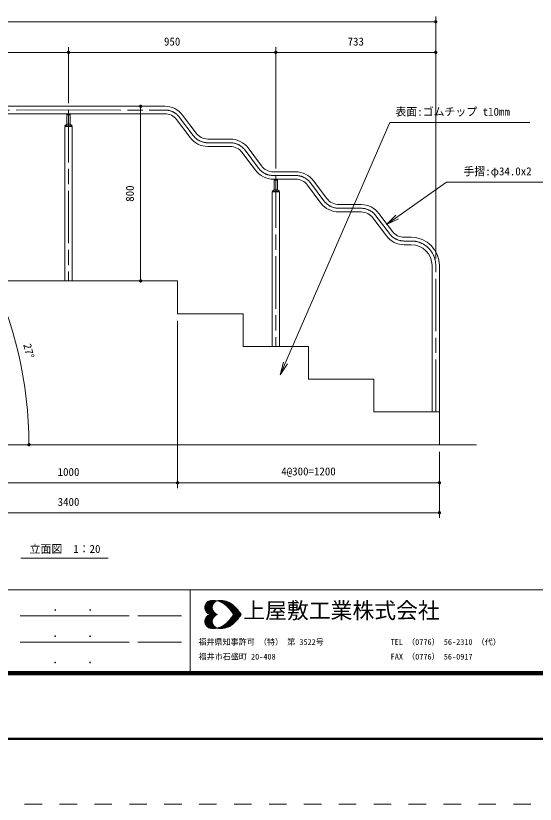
# Model space of a CAD drawing. Units: millimetres at full size, sheet at 1:20. Extents: x -400 to 8800, y -300 to 6240.
# Drawn here: x 2279 to 4660, y -300 to 3311 of the extents above; entities that cross this region are included whole.
import ezdxf
from ezdxf.enums import TextEntityAlignment as Align

# ---------------------------------------------------------------- set-up
doc = ezdxf.new("R2010")
doc.units = ezdxf.units.MM
doc.header["$LTSCALE"] = 20
doc.linetypes.add('CHAIN', pattern=[18.5, 12, -1.5, 3.5, -1.5])
doc.linetypes.add('USER1', pattern=[8, 4, -4])
for name, color, linetype, lineweight in [('D-BMK', 2, 'CHAIN', 13), ('D-STR', 1, 'Continuous', 13), ('D-STR-DIM', 7, 'Continuous', 13), ('D-STR-HTXT', 7, 'Continuous', 13), ('D-STR-TXT', 7, 'Continuous', 13), ('D-TTL', 2, 'Continuous', 50), ('D-TTL-FRAM', 7, 'Continuous', 13), ('D-TTL-TXT', 7, 'Continuous', 13)]:
    doc.layers.add(name, color=color, linetype=linetype, lineweight=lineweight)
doc.styles.add('ＭＳ ゴシック', font='')
doc.styles.get('ＭＳ ゴシック').set_extended_font_data('MS Gothic')

# ---------------------------------------------------------------- blocks, each defined once
blk = doc.blocks.new('filled_dot')
at = {"color": 0, "linetype": 'Continuous', "lineweight": -2, "const_width": 1.25}
blk.add_lwpolyline([(-0.625, 0, 1), (0.625, 0, 1)], format="xyb", close=True, dxfattribs=at)
blk = doc.blocks.new('open_arrow')
at = {"color": 0, "linetype": 'Continuous', "lineweight": -2}
blk.add_lwpolyline([(7.5, 1.25), (0, 0), (7.5, -1.25)], dxfattribs=at)

msp = doc.modelspace()

# ---------------------------------------------------------------- linework, layer by layer
at = {"layer": 'D-BMK'}
for p, q in [((2521.11, 2879.61), (2079.92, 2879.57)), ((2521.11, 2879.61), (2521.11, 2096.74)), ((2521.11, 2879.61), (2962.3, 2879.57)), ((3030.29, 2845.57), (3091.78, 2763.57)), ((3159.78, 2729.56), (3262.28, 2729.55)), ((3330.27, 2695.55), (3361.02, 2654.55)), ((3361.02, 2654.55), (3391.76, 2613.55)), ((3459.76, 2579.54), (3562.26, 2579.53)), ((3471.11, 2579.54), (3471.11, 1796.72)), ((3630.25, 2545.53), (3691.74, 2463.53)), ((3759.74, 2429.52), (3862.24, 2429.51)), ((3930.23, 2395.5), (3991.72, 2313.5)), ((4059.72, 2279.5), (4092.12, 2279.5)), ((4204.11, 1496.72), (4204.11, 2167.5))]:
    msp.add_line(p, q, dxfattribs=at)
for centre, radius, start, end in [((2962.29, 2794.57), 85, 36.86495, 89.99036), ((3159.79, 2814.56), 85, 216.86495, 269.99505), ((3262.27, 2644.55), 85, 36.86495, 89.99505), ((3459.77, 2664.54), 85, 216.86495, 269.99505), ((3562.25, 2494.53), 85, 36.86495, 89.99036), ((3759.74, 2514.52), 85, 216.86495, 269.99505), ((3862.22, 2344.51), 85, 36.86495, 89.99036), ((4059.72, 2364.5), 85, 216.86495, 269.99505), ((4092.11, 2167.5), 112, 0, 89.99505)]:
    msp.add_arc(centre, radius, start, end, dxfattribs=at)
at = {"layer": 'D-STR'}
for p, q in [((2521.11, 2896.61), (2079.93, 2896.57)), ((2521.11, 2896.61), (2962.3, 2896.57)), ((2521.11, 2862.61), (2079.93, 2862.57)), ((2518, 2862.61), (2513.11, 2857.73)), ((2513.12, 2857.73), (2529.12, 2857.73)), ((2513.12, 2814.23), (2513.12, 2857.73)), ((2514.61, 2859.23), (2527.62, 2859.23)), ((2521.11, 2862.61), (2962.3, 2862.57)), ((2524.23, 2862.61), (2529.12, 2857.73)), ((2529.12, 2814.23), (2529.12, 2857.73)), ((3043.9, 2855.77), (3105.39, 2773.77)), ((3016.69, 2835.37), (3078.18, 2753.37)), ((2504.11, 2096.6), (2504.11, 2804.23)), ((2504.12, 2807.23), (2513.12, 2814.23)), ((2504.12, 2807.23), (2538.12, 2807.23)), ((2504.12, 2804.23), (2538.12, 2804.23)), ((2506.12, 2807.23), (2506.12, 2804.23)), ((2513.12, 2814.23), (2529.12, 2814.23)), ((2529.12, 2814.23), (2538.12, 2807.23)), ((2536.12, 2807.23), (2536.12, 2804.23)), ((2538.11, 2096.6), (2538.11, 2804.23)), ((3159.78, 2746.56), (3262.28, 2746.55)), ((3159.78, 2712.56), (3262.27, 2712.55)), ((3316.67, 2685.35), (3347.42, 2644.35)), ((3343.87, 2705.75), (3374.62, 2664.75)), ((3347.42, 2644.35), (3378.16, 2603.35)), ((3374.62, 2664.75), (3405.36, 2623.75)), ((3459.76, 2596.54), (3562.26, 2596.53)), ((3459.76, 2562.54), (3562.25, 2562.53)), ((3468, 2562.54), (3463.11, 2557.65)), ((3463.11, 2514.15), (3463.11, 2557.65)), ((3479.11, 2557.65), (3463.11, 2557.65)), ((3477.62, 2559.15), (3464.61, 2559.15)), ((3474.23, 2562.54), (3479.12, 2557.65)), ((3479.11, 2514.15), (3479.11, 2557.66)), ((3616.65, 2535.33), (3678.14, 2453.33)), ((3643.85, 2555.72), (3705.34, 2473.72)), ((3463.11, 2514.15), (3454.11, 2507.15)), ((3488.11, 2507.15), (3454.11, 2507.15)), ((3488.11, 2504.15), (3454.11, 2504.15)), ((3454.11, 2504.15), (3454.11, 1796.72)), ((3456.11, 2507.15), (3456.11, 2504.15)), ((3479.11, 2514.15), (3463.11, 2514.15)), ((3488.11, 2507.15), (3479.11, 2514.15)), ((3486.11, 2507.15), (3486.11, 2504.15)), ((3488.11, 2504.15), (3488.11, 1796.72)), ((3759.74, 2446.52), (3862.23, 2446.51)), ((3759.74, 2412.52), (3862.23, 2412.51)), ((3916.63, 2385.31), (3978.12, 2303.31)), ((3943.83, 2405.7), (4005.32, 2323.7)), ((4059.72, 2296.5), (4092.12, 2296.5)), ((4059.71, 2262.5), (4092.12, 2262.5)), ((4187.11, 2167.5), (4187.11, 1496.72)), ((4221.11, 2167.5), (4221.11, 1496.72)), ((2521.11, 2096.72), (2021.11, 2096.72)), ((2521.11, 2096.72), (3021.11, 2096.72)), ((3021.11, 2096.72), (3021.11, 1946.72)), ((3021.11, 1946.72), (3321.11, 1946.72)), ((3321.11, 1946.72), (3321.11, 1796.72)), ((3321.11, 1796.72), (3621.11, 1796.72)), ((3621.11, 1796.72), (3621.11, 1646.72)), ((3621.11, 1646.72), (3921.11, 1646.72)), ((3921.11, 1646.72), (3921.11, 1496.72)), ((3921.11, 1496.72), (4221.11, 1496.72)), ((4221.11, 1496.72), (4221.11, 1346.72)), ((651.11, 1346.72), (4391.11, 1346.72))]:
    msp.add_line(p, q, dxfattribs=at)
for centre, radius, start, end in [((2962.29, 2794.57), 102, 36.86495, 89.99505), ((2962.29, 2794.57), 68, 36.86495, 89.99505), ((3159.79, 2814.56), 102, 216.86495, 269.99505), ((3159.79, 2814.56), 68, 216.86495, 269.99505), ((3262.27, 2644.55), 102, 36.86495, 89.99086), ((3262.27, 2644.55), 68, 36.86495, 89.98992), ((3459.77, 2664.54), 102, 216.86495, 269.99505), ((3459.77, 2664.54), 68, 216.86495, 269.99505), ((3562.25, 2494.53), 102, 36.86495, 89.99505), ((3562.25, 2494.53), 68, 36.86495, 89.99505), ((3759.74, 2514.52), 68, 216.86495, 269.99505), ((3759.74, 2514.52), 102, 216.86495, 269.99505), ((3862.22, 2344.51), 102, 36.86495, 89.99505), ((3862.22, 2344.51), 68, 36.86495, 89.99505), ((4059.72, 2364.5), 68, 216.86495, 269.99505), ((4059.72, 2364.5), 102, 216.86495, 269.99505), ((4092.11, 2167.5), 129, 0, 89.99505), ((4092.11, 2167.5), 95, 0, 89.99505)]:
    msp.add_arc(centre, radius, start, end, dxfattribs=at)
at = {"layer": 'D-STR-DIM'}
for p, q in [((4204.11, 2199.5), (4204.11, 3307.94)), ((838.11, 3283.94), (4204.11, 3283.94)), ((1571.11, 3143.68), (2521.11, 3143.68)), ((2521.11, 2911.61), (2521.11, 3167.68)), ((2521.11, 2911.61), (2521.11, 3167.68)), ((2521.11, 3143.68), (3471.11, 3143.68)), ((3471.11, 2611.54), (3471.11, 3167.68)), ((3471.11, 2611.54), (3471.11, 3167.68)), ((3471.11, 3143.68), (4204.11, 3143.68)), ((4204.11, 2199.5), (4204.11, 3167.68)), ((2773.71, 2896.59), (2875.6, 2896.59)), ((2851.6, 2896.59), (2851.6, 2096.72)), ((2773.71, 2096.72), (2875.6, 2096.72)), ((3021.11, 1914.72), (3021.11, 1148.32)), ((3021.11, 1314.72), (3021.11, 1148.32)), ((4221.11, 1314.72), (4221.11, 1011.17)), ((4221.11, 1314.72), (4221.11, 1148.32)), ((2021.11, 1172.32), (3021.11, 1172.32)), ((3021.11, 1172.32), (4221.11, 1172.32)), ((821.11, 1035.17), (4221.11, 1035.17))]:
    msp.add_line(p, q, dxfattribs=at)
msp.add_arc((521.11, 1346.72), 1818.69, 360, 26.56505, dxfattribs=at)
at = {"layer": 'D-STR-HTXT'}
for points in [[(3491.68, 1666.42), (3993.26, 2822.27), (4053.26, 2822.27), (4635.12, 2822.27)], [(3978.31, 2354.82), (4253.5, 2549.29), (4313.5, 2549.29), (4727.97, 2549.29)]]:
    msp.add_lwpolyline(points, dxfattribs=at)
at = {"layer": 'D-STR-TXT'}
msp.add_line((2302.94, 827.59), (2702.94, 827.59), dxfattribs=at)
at = {"layer": 'D-TTL'}
msp.add_line((0, 0), (8400, 0), dxfattribs=at)
at = {"layer": 'D-TTL', "color": 5, "linetype": 'USER1', "lineweight": 13}
msp.add_lwpolyline([(-400, -300), (-400, 6240), (8800, 6240), (8800, -300)], close=True, dxfattribs=at)
at = {"layer": 'D-TTL', "lineweight": 140}
msp.add_lwpolyline([(300, 300), (300, 5640), (8100, 5640), (8100, 300)], close=True, dxfattribs=at)
at = {"layer": 'D-TTL-FRAM'}
for p, q in [((300, 682.44), (8100, 682.44)), ((3079.22, 682.44), (3079.22, 300)), ((2799.22, 562.44), (2299.22, 562.44)), ((2839.22, 562.44), (3039.22, 562.44)), ((2799.22, 442.44), (2299.22, 442.44)), ((2839.22, 442.44), (3039.22, 442.44))]:
    msp.add_line(p, q, dxfattribs=at)
at = {"layer": 'D-TTL-TXT'}
for p, q in [((3145.39, 600.78), (3177.48, 632.86)), ((3145.81, 596.2), (3182.48, 632.86)), ((3145.81, 605.78), (3172.48, 632.45)), ((3146.64, 592.45), (3187.06, 632.86)), ((3147.48, 588.7), (3191.23, 632.45)), ((3147.89, 612.45), (3165.81, 630.78)), ((3149.14, 585.78), (3195.81, 632.03)), ((3149.56, 615.78), (3196.23, 569.12)), ((3150.81, 619.11), (3182.06, 588.28)), ((3150.81, 582.45), (3182.89, 614.53)), ((3153.31, 621.61), (3179.98, 594.95)), ((3155.39, 624.11), (3179.56, 599.95)), ((3157.89, 626.2), (3179.56, 604.53)), ((3160.81, 627.86), (3180.39, 608.28)), ((3163.73, 629.95), (3181.64, 612.03)), ((3167.06, 631.2), (3182.89, 615.36)), ((3170.81, 632.45), (3184.56, 618.28)), ((3174.98, 632.86), (3186.64, 620.78)), ((3179.56, 632.86), (3188.73, 623.7)), ((3184.14, 632.86), (3191.23, 625.78)), ((3189.14, 632.86), (3194.14, 627.86)), ((3194.14, 632.45), (3197.06, 629.53)), ((3198.31, 629.95), (3199.56, 631.61)), ((3199.98, 631.2), (3200.39, 631.2)), ((3203.31, 630.78), (3205.39, 632.45)), ((3203.73, 632.45), (3205.81, 629.95)), ((3207.06, 629.53), (3210.39, 632.86)), ((3208.31, 632.45), (3212.89, 627.86)), ((3210.81, 628.7), (3215.39, 632.86)), ((3212.89, 632.45), (3219.98, 625.36)), ((3214.56, 627.45), (3219.98, 632.86)), ((3217.48, 632.86), (3229.56, 620.36)), ((3217.89, 626.2), (3224.56, 632.86)), ((3221.23, 624.53), (3228.73, 632.03)), ((3222.06, 632.45), (3285.81, 569.12)), ((3224.14, 622.86), (3232.48, 631.61)), ((3227.06, 632.45), (3290.39, 569.12)), ((3227.48, 621.61), (3236.64, 630.78)), ((3230.39, 619.53), (3240.39, 629.95)), ((3232.48, 631.61), (3294.97, 569.12)), ((3232.89, 617.86), (3244.14, 628.7)), ((3235.81, 615.78), (3247.89, 627.86)), ((3238.31, 630.78), (3299.97, 569.12)), ((3238.31, 613.7), (3251.23, 626.2)), ((3241.23, 611.61), (3254.56, 624.95)), ((3243.73, 609.53), (3257.48, 623.7)), ((3244.98, 628.7), (3304.56, 569.12)), ((3246.23, 607.45), (3260.81, 622.03)), ((3248.31, 604.95), (3263.73, 620.36)), ((3250.81, 602.86), (3266.64, 618.28)), ((3252.06, 626.2), (3309.14, 569.12)), ((3253.31, 600.36), (3269.14, 616.61)), ((3255.39, 597.86), (3272.06, 614.53)), ((3261.23, 621.61), (3307.06, 576.2)), ((3145.39, 601.2), (3177.48, 569.12)), ((3145.81, 605.36), (3182.48, 569.12)), ((3145.81, 595.78), (3172.89, 569.12)), ((3146.64, 609.11), (3187.06, 569.12)), ((3147.48, 589.95), (3167.06, 569.95)), ((3147.89, 612.86), (3191.64, 569.12)), ((3152.89, 579.95), (3180.39, 607.45)), ((3154.98, 577.45), (3179.56, 602.03)), ((3157.48, 575.37), (3179.56, 597.45)), ((3160.39, 573.28), (3180.81, 593.7)), ((3163.31, 571.62), (3181.64, 589.95)), ((3166.64, 569.95), (3182.89, 586.61)), ((3169.98, 569.12), (3184.56, 583.28)), ((3174.98, 569.12), (3186.64, 580.78)), ((3179.56, 569.12), (3188.73, 578.28)), ((3257.89, 595.36), (3274.56, 612.03)), ((3259.98, 592.86), (3277.06, 609.95)), ((3262.06, 590.36), (3279.56, 607.86)), ((3264.14, 587.86), (3282.06, 605.78)), ((3266.23, 585.36), (3284.56, 603.28)), ((3268.31, 582.45), (3287.06, 600.78)), ((3270.39, 579.95), (3289.14, 598.7)), ((3270.39, 579.53), (3280.81, 569.12)), ((3272.06, 577.03), (3291.22, 596.2)), ((3274.14, 574.12), (3293.72, 593.7)), ((3275.81, 571.2), (3295.81, 591.2)), ((3278.31, 569.12), (3297.89, 588.7)), ((3280.39, 607.45), (3291.64, 595.78)), ((3282.89, 569.12), (3299.97, 585.78)), ((3287.89, 569.12), (3302.06, 583.28)), ((3292.47, 569.12), (3304.14, 580.36)), ((3297.06, 569.12), (3305.81, 577.86)), ((3145.39, 536.62), (3177.48, 568.7)), ((3145.81, 532.45), (3182.48, 568.7)), ((3145.81, 542.03), (3172.89, 568.7)), ((3146.64, 528.7), (3187.06, 568.7)), ((3146.64, 545.37), (3187.06, 504.95)), ((3147.48, 547.87), (3167.06, 567.87)), ((3147.48, 549.12), (3191.23, 505.37)), ((3147.89, 524.95), (3191.64, 568.7)), ((3149.14, 552.03), (3195.81, 505.78)), ((3149.56, 522.03), (3196.23, 568.7)), ((3150.81, 555.37), (3182.89, 523.28)), ((3150.81, 518.7), (3182.06, 549.53)), ((3152.89, 557.87), (3180.39, 530.37)), ((3153.31, 516.2), (3179.98, 542.87)), ((3154.98, 560.37), (3179.56, 535.78)), ((3157.48, 562.45), (3179.56, 540.37)), ((3160.39, 564.53), (3180.81, 544.12)), ((3163.31, 566.2), (3181.64, 547.87)), ((3166.64, 567.87), (3182.89, 551.2)), ((3169.98, 568.7), (3184.56, 554.53)), ((3174.98, 568.7), (3186.64, 557.03)), ((3179.56, 568.7), (3188.73, 559.53)), ((3184.14, 569.12), (3190.81, 575.78)), ((3184.14, 568.7), (3190.81, 562.03)), ((3188.73, 569.12), (3193.73, 573.7)), ((3188.73, 568.7), (3193.73, 564.12)), ((3193.73, 569.12), (3196.64, 572.03)), ((3193.73, 568.7), (3196.64, 565.78)), ((3198.31, 569.12), (3199.98, 570.37)), ((3198.31, 568.7), (3199.98, 567.45)), ((3199.56, 570.37), (3201.23, 569.12)), ((3199.56, 567.45), (3201.23, 568.7)), ((3202.89, 569.12), (3203.31, 569.12)), ((3202.89, 568.7), (3203.31, 568.7)), ((3222.06, 505.37), (3285.81, 568.7)), ((3227.06, 505.37), (3290.39, 568.7)), ((3232.48, 506.2), (3294.97, 568.7)), ((3238.31, 507.03), (3299.97, 568.7)), ((3244.98, 509.12), (3304.56, 568.7)), ((3252.06, 511.62), (3309.14, 568.7)), ((3257.89, 542.45), (3274.56, 525.78)), ((3259.98, 544.95), (3277.06, 527.87)), ((3261.23, 516.2), (3307.06, 561.62)), ((3262.06, 547.45), (3279.56, 529.95)), ((3264.14, 549.95), (3282.06, 532.03)), ((3266.23, 552.45), (3284.56, 534.53)), ((3268.31, 555.37), (3287.06, 537.03)), ((3270.39, 558.28), (3280.81, 568.7)), ((3270.39, 557.87), (3289.14, 539.12)), ((3272.06, 560.78), (3291.22, 541.62)), ((3274.14, 563.7), (3293.72, 544.12)), ((3275.81, 566.62), (3295.81, 546.62)), ((3278.31, 568.7), (3297.89, 549.12)), ((3280.39, 530.37), (3291.64, 542.03)), ((3282.89, 568.7), (3299.97, 552.03)), ((3287.89, 568.7), (3302.06, 554.53)), ((3292.47, 568.7), (3304.14, 557.45)), ((3297.06, 568.7), (3305.81, 559.95)), ((3301.64, 569.12), (3307.89, 574.95)), ((3301.64, 568.7), (3307.89, 562.87)), ((3306.64, 569.12), (3309.56, 572.03)), ((3306.64, 568.7), (3309.56, 565.78)), ((3311.22, 569.12), (3311.64, 569.12)), ((3311.22, 568.7), (3311.64, 568.7)), ((3145.39, 537.03), (3177.48, 504.95)), ((3145.81, 541.62), (3182.48, 504.95)), ((3145.81, 532.03), (3172.48, 505.37)), ((3147.89, 525.37), (3165.81, 507.03)), ((3155.39, 513.7), (3179.56, 537.87)), ((3157.89, 511.62), (3179.56, 533.28)), ((3160.81, 509.95), (3180.39, 529.53)), ((3163.73, 507.87), (3181.64, 525.78)), ((3167.06, 506.62), (3182.89, 522.45)), ((3170.81, 505.37), (3184.56, 519.53)), ((3174.98, 504.95), (3186.64, 517.03)), ((3179.56, 504.95), (3188.73, 514.12)), ((3184.14, 504.95), (3191.23, 512.03)), ((3189.14, 504.95), (3194.14, 509.95)), ((3194.14, 505.37), (3197.06, 508.28)), ((3198.31, 507.87), (3199.56, 506.2)), ((3199.98, 506.62), (3200.39, 506.62)), ((3203.31, 507.03), (3205.39, 505.37)), ((3203.73, 505.37), (3205.81, 507.87)), ((3207.06, 508.28), (3210.39, 504.95)), ((3208.31, 505.37), (3212.89, 509.95)), ((3210.81, 509.12), (3215.39, 504.95)), ((3212.89, 505.37), (3219.98, 512.45)), ((3214.56, 510.37), (3219.98, 504.95)), ((3217.48, 504.95), (3229.56, 517.45)), ((3217.89, 511.62), (3224.56, 504.95)), ((3221.23, 513.28), (3228.73, 505.78)), ((3224.14, 514.95), (3232.48, 506.2)), ((3227.48, 516.2), (3236.64, 507.03)), ((3230.39, 518.28), (3240.39, 507.87)), ((3232.89, 519.95), (3244.14, 509.12)), ((3235.81, 522.03), (3247.89, 509.95)), ((3238.31, 524.12), (3251.23, 511.62)), ((3241.23, 526.2), (3254.56, 512.87)), ((3243.73, 528.28), (3257.48, 514.12)), ((3246.23, 530.37), (3260.81, 515.78)), ((3248.31, 532.87), (3263.73, 517.45)), ((3250.81, 534.95), (3266.64, 519.53)), ((3253.31, 537.45), (3269.14, 521.2)), ((3255.39, 539.95), (3272.06, 523.28))]:
    msp.add_line(p, q, dxfattribs=at)
for centre, radius, start, end in [((3178.22, 600.69), 32.79, 105.2024, 254.7976), ((3182.37, 539.22), 93.98, 58.71735, 97.79751), ((3212.45, 600.69), 32.79, 105.2024, 254.7976), ((3216.61, 539.22), 93.98, 58.71735, 97.79751), ((3134, 483.84), 166.9, 30.69974, 54.3922), ((3168.23, 483.84), 166.9, 30.69974, 54.3922), ((3178.22, 537.41), 32.79, 105.2024, 254.7976), ((3212.45, 537.41), 32.79, 105.2024, 254.7976), ((3134, 654.26), 166.9, 305.6078, 329.30026), ((3168.23, 654.26), 166.9, 305.6078, 329.30026), ((3182.37, 598.88), 93.98, 262.20249, 301.28265), ((3216.61, 598.88), 93.98, 262.20249, 301.28265)]:
    msp.add_arc(centre, radius, start, end, dxfattribs=at)

# ---------------------------------------------------------------- block references
at = {"layer": 'D-STR-DIM', "xscale": 6, "yscale": 6}
for p, rotation in [((4204.11, 3283.94), 180), ((2521.11, 3143.68), 180), ((3471.11, 3143.68), 180), ((4204.11, 3143.68), 180), ((2851.6, 2896.59), 270), ((2851.6, 2096.72), 90), ((2339.8, 1346.72), 90.7), ((3021.11, 1172.32), 180), ((4221.11, 1172.32), 180), ((4221.11, 1035.17), 180)]:
    msp.add_blockref('filled_dot', p, dxfattribs=dict(at, rotation=rotation))
for p in [(2521.11, 3143.68), (3471.11, 3143.68), (3021.11, 1172.32)]:
    msp.add_blockref('filled_dot', p, dxfattribs=at)
at = {"layer": 'D-STR-HTXT', "xscale": 8, "yscale": 8}
for p, rotation in [((3978.31, 2354.82), 35.2), ((3491.68, 1666.42), 66.5)]:
    msp.add_blockref('open_arrow', p, dxfattribs=dict(at, rotation=rotation))

# ---------------------------------------------------------------- texts
at = {"layer": 'D-STR-DIM', "style": 'ＭＳ ゴシック'}
for s, p in [('950', (2996.11, 3211.43)), ('733', (3837.61, 3211.43)), ('1000', (2521.11, 1240.07)), ('4@300=1200', (3621.11, 1242.74)), ('3400', (2521.11, 1102.92))]:
    msp.add_text(s, height=36.66, dxfattribs=at).set_placement(p, align=Align.TOP_CENTER)
for s, rotation, p in [('800', 90, (2783.85, 2496.66)), ('27°', 283.283, (2357.09, 1780.14))]:
    msp.add_text(s, height=36.66, rotation=rotation, dxfattribs=at).set_placement(p, align=Align.TOP_CENTER)
at = {"layer": 'D-STR-HTXT', "style": 'ＭＳ ゴシック'}
for s, p in [('表面:ゴムチップ t10mm', (4019.43, 2890.03)), ('手摺:φ34.0x2', (4331.26, 2617.04))]:
    msp.add_text(s, height=36.66, dxfattribs=at).set_placement(p, align=Align.TOP_LEFT)
at = {"layer": 'D-STR-TXT', "style": 'ＭＳ ゴシック'}
msp.add_text('立面図\u30001：20', height=36.66, dxfattribs=at).set_placement((2505.06, 887.59), align=Align.TOP_CENTER)
at = {"layer": 'D-TTL-FRAM', "style": 'ＭＳ ゴシック'}
for p in [(2445, 572.84), (2605, 572.84), (2445, 452.84), (2605, 452.84), (2445, 332.84), (2605, 332.84)]:
    msp.add_text('.', height=43.99, dxfattribs=at).set_placement(p, align=Align.BOTTOM_LEFT)
at = {"layer": 'D-TTL-TXT', "style": 'ＭＳ ゴシック'}
for s, height, p in [('上屋敷工業株式会社', 73.31, (3322.26, 528.82)), ('福井県知事許可 （特） 第 3522号', 26.39, (3116.29, 421.98)), ('TEL （0776） 56-2310 （代）', 26.39, (3997.6, 421.98)), ('福井市石盛町 20-408', 26.39, (3117.02, 354.81)), ('FAX （0776） 56-0917', 26.39, (3997.6, 354.81))]:
    msp.add_text(s, height=height, dxfattribs=at).set_placement(p, align=Align.BOTTOM_LEFT)

doc.saveas('drawing.dxf')
